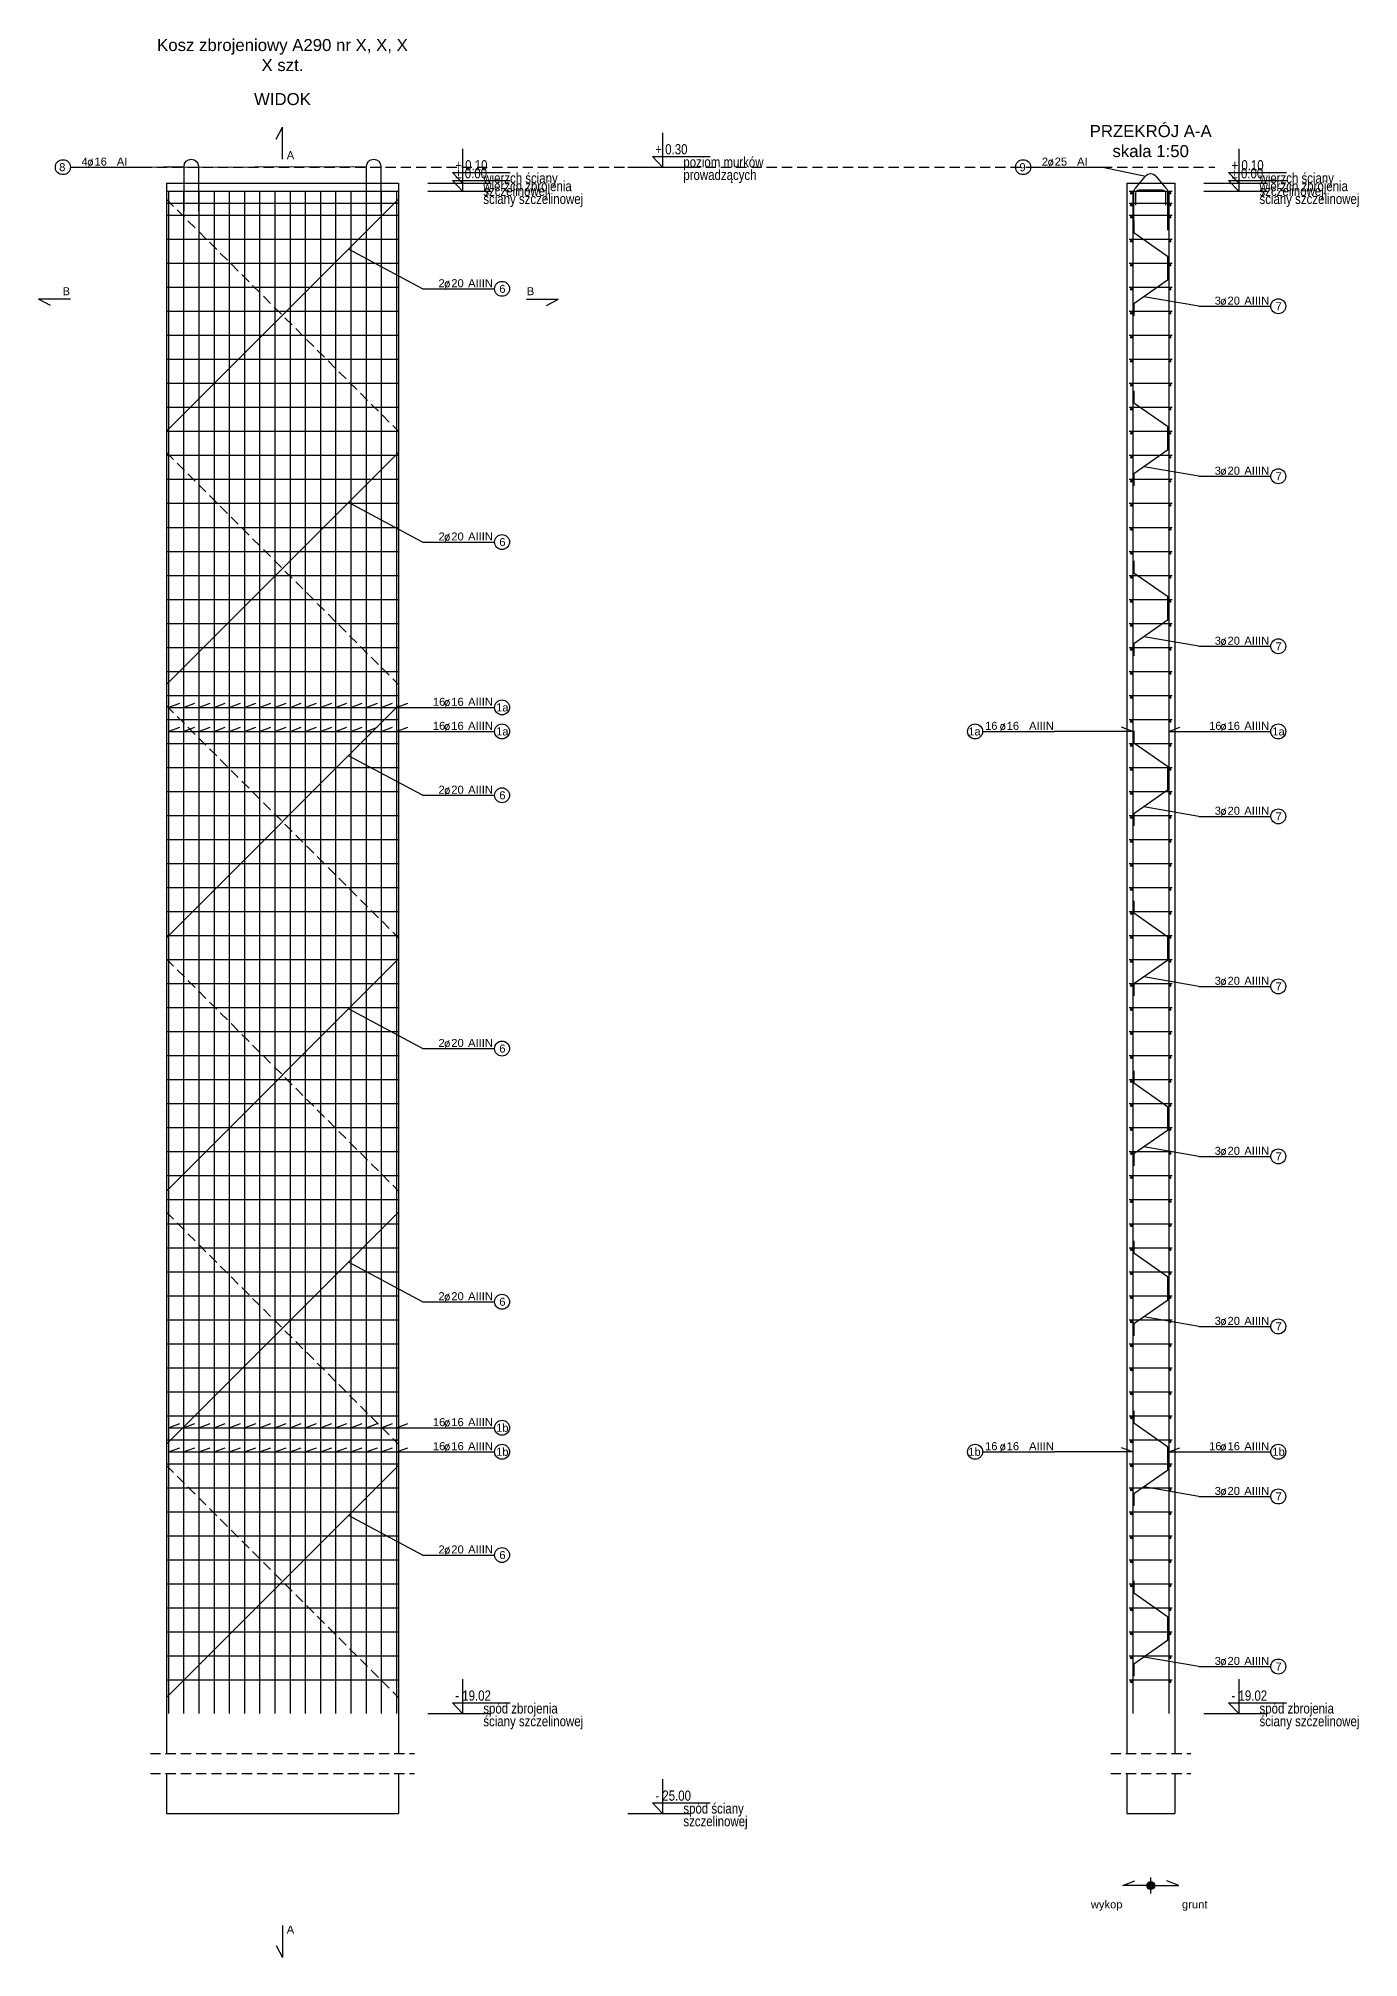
# Model space of a CAD drawing. Extents: x -4365 to 5377, y -4772 to -2374.
# Drawn here: x 2820 to 4470, y -4772 to -2374 of the extents above; entities that cross this region are included whole.
import ezdxf
from ezdxf.enums import TextEntityAlignment as Align

# ---------------------------------------------------------------- set-up
doc = ezdxf.new("R2010")
doc.units = 0
doc.header["$MEASUREMENT"] = 0
doc.linetypes.add('DASHED', pattern=[19.05, 12.7, -6.35])
for name, color, linetype in [('__SOL-KOTY_WYSOKOSCIOWE', 4, 'CONTINUOUS'), ('__SOL-OPISY', 4, 'CONTINUOUS'), ('__SOL-PRZERYWANA', 253, 'DASHED'), ('__SOL-WIDOK', 4, 'CONTINUOUS'), ('__SOL-ZBROJENIE', 3, 'CONTINUOUS')]:
    doc.layers.add(name, color=color, linetype=linetype)
doc.styles.add('ARIAL', font='arial.ttf', dxfattribs={"height": 2.5})
doc.styles.add('SIMPLEX', font='SIMPLEX.SHX', dxfattribs={"width": 0.8})
doc.styles.get("Standard").update_dxf_attribs({"font": 'arial.ttf'})

# ---------------------------------------------------------------- blocks, each defined once
blk = doc.blocks.new('OPIS_PRAWY')
at = {"layer": '__SOL-OPISY'}
blk.add_line((0, 0), (90, 0), dxfattribs=at)
blk.add_circle((99.4, 0), 9.36, dxfattribs=at)
at = {"layer": '__SOL-OPISY', "style": 'SIMPLEX', "width": 0.9}
blk.add_text(' %%c ', height=10, dxfattribs=at).set_placement((20.9, 0.5))
at = {"layer": '__SOL-OPISY', "style": 'ARIAL', "width": 0.8}
blk.add_attdef('ILOSC', text='', height=10, dxfattribs=at).set_placement((27.1, 0.1), align=Align.RIGHT)
for tag, p in [('SREDNICA', (35.4, 0.1)), ('STAL', (58.4, 0.5))]:
    blk.add_attdef(tag, p, '', height=10, dxfattribs=at)
for tag, p in [('NUMER', (99.4, 0)), ('DLUGOSC', (52.8, -6.1))]:
    blk.add_attdef(tag, text='', height=10, dxfattribs=at).set_placement(p, align=Align.MIDDLE)
blk = doc.blocks.new('OPIS_LEWY')
at = {"layer": '__SOL-OPISY'}
blk.add_line((-90, 0), (0, 0), dxfattribs=at)
blk.add_circle((-99.4, 0), 9.36, dxfattribs=at)
at = {"layer": '__SOL-OPISY', "style": 'SIMPLEX', "width": 0.9}
blk.add_text(' %%c ', height=10, dxfattribs=at).set_placement((-75, 0.5))
at = {"layer": '__SOL-OPISY', "style": 'ARIAL', "width": 0.8}
for tag, p in [('NUMER', (-99.4, 0)), ('DLUGOSC', (-58.9, -6.6))]:
    blk.add_attdef(tag, text='', height=10, dxfattribs=at).set_placement(p, align=Align.MIDDLE)
blk.add_attdef('ILOSC', text='', height=10, dxfattribs=at).set_placement((-74, 0.1), align=Align.RIGHT)
for tag, p in [('SREDNICA', (-65.8, 0.1)), ('STAL', (-42.7, 0.3))]:
    blk.add_attdef(tag, p, '', height=10, dxfattribs=at)
blk = doc.blocks.new('KOTA')
at = {"layer": '__SOL-KOTY_WYSOKOSCIOWE'}
for p, q in [((0, 33.4), (0, 0)), ((-34, 0), (28, 0)), ((0, 0), (-9.9, 10.4)), ((-9.9, 10.4), (46.5, 10.4))]:
    blk.add_line(p, q, dxfattribs=at)
at = {"layer": '__SOL-KOTY_WYSOKOSCIOWE', "style": 'ARIAL', "width": 0.8}
blk.add_attdef('RZEDNA', (500.5, 15.9), '', height=10.4, dxfattribs=at)

msp = doc.modelspace()

# ---------------------------------------------------------------- hatches: boundary and pattern name
at = {"layer": '__SOL-OPISY'}
msp.add_hatch(color=256, dxfattribs=at).paths.add_polyline_path([(4215, -4682, 1), (4205, -4682, 1)])
at = {"layer": '__SOL-ZBROJENIE'}
for points in [[(4187.2, -2567.5, 1), (4184.8, -2567.5, 1)], [(4187.2, -2582.5, 1), (4184.8, -2582.5, 1)], [(4235.2, -2567.5, 1), (4232.8, -2567.5, 1)], [(4235.2, -2582.5, 1), (4232.8, -2582.5, 1)], [(4187.2, -2597.5, 1), (4184.8, -2597.5, 1)], [(4235.2, -2597.5, 1), (4232.8, -2597.5, 1)], [(4187.2, -2627.5, 1), (4184.8, -2627.5, 1)], [(4235.2, -2627.5, 1), (4232.8, -2627.5, 1)], [(4187.2, -2657.5, 1), (4184.8, -2657.5, 1)], [(4235.2, -2657.5, 1), (4232.8, -2657.5, 1)], [(4187.2, -2687.5, 1), (4184.8, -2687.5, 1)], [(4235.2, -2687.5, 1), (4232.8, -2687.5, 1)], [(4187.2, -2717.5, 1), (4184.8, -2717.5, 1)], [(4235.2, -2717.5, 1), (4232.8, -2717.5, 1)], [(4187.2, -2747.5, 1), (4184.8, -2747.5, 1)], [(4235.2, -2747.5, 1), (4232.8, -2747.5, 1)], [(4187.2, -2777.5, 1), (4184.8, -2777.5, 1)], [(4235.2, -2777.5, 1), (4232.8, -2777.5, 1)], [(4187.2, -2807.5, 1), (4184.8, -2807.5, 1)], [(4235.2, -2807.5, 1), (4232.8, -2807.5, 1)], [(4187.2, -2837.5, 1), (4184.8, -2837.5, 1)], [(4235.2, -2837.5, 1), (4232.8, -2837.5, 1)], [(4187.2, -2867.5, 1), (4184.8, -2867.5, 1)], [(4235.2, -2867.5, 1), (4232.8, -2867.5, 1)], [(4187.2, -2897.5, 1), (4184.8, -2897.5, 1)], [(4235.2, -2897.5, 1), (4232.8, -2897.5, 1)], [(4187.2, -2927.5, 1), (4184.8, -2927.5, 1)], [(4235.2, -2927.5, 1), (4232.8, -2927.5, 1)], [(4187.2, -2957.5, 1), (4184.8, -2957.5, 1)], [(4235.2, -2957.5, 1), (4232.8, -2957.5, 1)], [(4187.2, -2987.5, 1), (4184.8, -2987.5, 1)], [(4235.2, -2987.5, 1), (4232.8, -2987.5, 1)], [(4187.2, -3017.5, 1), (4184.8, -3017.5, 1)], [(4235.2, -3017.5, 1), (4232.8, -3017.5, 1)], [(4187.2, -3047.5, 1), (4184.8, -3047.5, 1)], [(4235.2, -3047.5, 1), (4232.8, -3047.5, 1)], [(4187.2, -3077.5, 1), (4184.8, -3077.5, 1)], [(4235.2, -3077.5, 1), (4232.8, -3077.5, 1)], [(4187.2, -3107.5, 1), (4184.8, -3107.5, 1)], [(4235.2, -3107.5, 1), (4232.8, -3107.5, 1)], [(4187.2, -3137.5, 1), (4184.8, -3137.5, 1)], [(4235.2, -3137.5, 1), (4232.8, -3137.5, 1)], [(4187.2, -3167.5, 1), (4184.8, -3167.5, 1)], [(4235.2, -3167.5, 1), (4232.8, -3167.5, 1)], [(4187.2, -3197.5, 1), (4184.8, -3197.5, 1)], [(4235.2, -3197.5, 1), (4232.8, -3197.5, 1)], [(4187.2, -3227.5, 1), (4184.8, -3227.5, 1)], [(4235.2, -3227.5, 1), (4232.8, -3227.5, 1)], [(4187.2, -3257.5, 1), (4184.8, -3257.5, 1)], [(4235.2, -3257.5, 1), (4232.8, -3257.5, 1)], [(4187.2, -3287.5, 1), (4184.8, -3287.5, 1)], [(4235.2, -3287.5, 1), (4232.8, -3287.5, 1)], [(4187.2, -3317.5, 1), (4184.8, -3317.5, 1)], [(4235.2, -3317.5, 1), (4232.8, -3317.5, 1)], [(4187.2, -3347.5, 1), (4184.8, -3347.5, 1)], [(4235.2, -3347.5, 1), (4232.8, -3347.5, 1)], [(4187.2, -3377.5, 1), (4184.8, -3377.5, 1)], [(4235.2, -3377.5, 1), (4232.8, -3377.5, 1)], [(4187.2, -3407.5, 1), (4184.8, -3407.5, 1)], [(4235.2, -3407.5, 1), (4232.8, -3407.5, 1)], [(4187.2, -3437.5, 1), (4184.8, -3437.5, 1)], [(4235.2, -3437.5, 1), (4232.8, -3437.5, 1)], [(4187.2, -3467.5, 1), (4184.8, -3467.5, 1)], [(4235.2, -3467.5, 1), (4232.8, -3467.5, 1)], [(4187.2, -3497.5, 1), (4184.8, -3497.5, 1)], [(4235.2, -3497.5, 1), (4232.8, -3497.5, 1)], [(4187.2, -3527.5, 1), (4184.8, -3527.5, 1)], [(4235.2, -3527.5, 1), (4232.8, -3527.5, 1)], [(4187.2, -3557.5, 1), (4184.8, -3557.5, 1)], [(4235.2, -3557.5, 1), (4232.8, -3557.5, 1)], [(4187.2, -3587.5, 1), (4184.8, -3587.5, 1)], [(4235.2, -3587.5, 1), (4232.8, -3587.5, 1)], [(4187.2, -3617.5, 1), (4184.8, -3617.5, 1)], [(4235.2, -3617.5, 1), (4232.8, -3617.5, 1)], [(4187.2, -3647.5, 1), (4184.8, -3647.5, 1)], [(4235.2, -3647.5, 1), (4232.8, -3647.5, 1)], [(4187.2, -3677.5, 1), (4184.8, -3677.5, 1)], [(4235.2, -3677.5, 1), (4232.8, -3677.5, 1)], [(4187.2, -3707.5, 1), (4184.8, -3707.5, 1)], [(4235.2, -3707.5, 1), (4232.8, -3707.5, 1)], [(4187.2, -3737.5, 1), (4184.8, -3737.5, 1)], [(4235.2, -3737.5, 1), (4232.8, -3737.5, 1)], [(4187.2, -3767.5, 1), (4184.8, -3767.5, 1)], [(4235.2, -3767.5, 1), (4232.8, -3767.5, 1)], [(4187.2, -3797.5, 1), (4184.8, -3797.5, 1)], [(4235.2, -3797.5, 1), (4232.8, -3797.5, 1)], [(4187.2, -3827.5, 1), (4184.8, -3827.5, 1)], [(4235.2, -3827.5, 1), (4232.8, -3827.5, 1)], [(4187.2, -3857.5, 1), (4184.8, -3857.5, 1)], [(4235.2, -3857.5, 1), (4232.8, -3857.5, 1)], [(4187.2, -3887.5, 1), (4184.8, -3887.5, 1)], [(4235.2, -3887.5, 1), (4232.8, -3887.5, 1)], [(4187.2, -3917.5, 1), (4184.8, -3917.5, 1)], [(4235.2, -3917.5, 1), (4232.8, -3917.5, 1)], [(4187.2, -3947.5, 1), (4184.8, -3947.5, 1)], [(4235.2, -3947.5, 1), (4232.8, -3947.5, 1)], [(4187.2, -3977.5, 1), (4184.8, -3977.5, 1)], [(4235.2, -3977.5, 1), (4232.8, -3977.5, 1)], [(4187.2, -4007.5, 1), (4184.8, -4007.5, 1)], [(4235.2, -4007.5, 1), (4232.8, -4007.5, 1)], [(4187.2, -4037.5, 1), (4184.8, -4037.5, 1)], [(4235.2, -4037.5, 1), (4232.8, -4037.5, 1)], [(4187.2, -4067.5, 1), (4184.8, -4067.5, 1)], [(4235.2, -4067.5, 1), (4232.8, -4067.5, 1)], [(4187.2, -4097.5, 1), (4184.8, -4097.5, 1)], [(4235.2, -4097.5, 1), (4232.8, -4097.5, 1)], [(4187.2, -4127.5, 1), (4184.8, -4127.5, 1)], [(4235.2, -4127.5, 1), (4232.8, -4127.5, 1)], [(4187.2, -4157.5, 1), (4184.8, -4157.5, 1)], [(4235.2, -4157.5, 1), (4232.8, -4157.5, 1)], [(4187.2, -4187.5, 1), (4184.8, -4187.5, 1)], [(4235.2, -4187.5, 1), (4232.8, -4187.5, 1)], [(4187.2, -4217.5, 1), (4184.8, -4217.5, 1)], [(4235.2, -4217.5, 1), (4232.8, -4217.5, 1)], [(4187.2, -4247.5, 1), (4184.8, -4247.5, 1)], [(4235.2, -4247.5, 1), (4232.8, -4247.5, 1)], [(4187.2, -4277.5, 1), (4184.8, -4277.5, 1)], [(4235.2, -4277.5, 1), (4232.8, -4277.5, 1)], [(4187.2, -4307.5, 1), (4184.8, -4307.5, 1)], [(4235.2, -4307.5, 1), (4232.8, -4307.5, 1)], [(4187.2, -4337.5, 1), (4184.8, -4337.5, 1)], [(4235.2, -4337.5, 1), (4232.8, -4337.5, 1)], [(4187.2, -4367.5, 1), (4184.8, -4367.5, 1)], [(4235.2, -4367.5, 1), (4232.8, -4367.5, 1)], [(4187.2, -4397.5, 1), (4184.8, -4397.5, 1)], [(4235.2, -4397.5, 1), (4232.8, -4397.5, 1)], [(4187.2, -4427.5, 1), (4184.8, -4427.5, 1)], [(4235.2, -4427.5, 1), (4232.8, -4427.5, 1)]]:
    msp.add_hatch(color=256, dxfattribs=at).paths.add_polyline_path(points)

# ---------------------------------------------------------------- linework, layer by layer
at = {"layer": '__SOL-OPISY'}
for p, q in [((3117, -2500), (3125, -2485)), ((3125, -2525), (3125, -2485)), ((2950, -2535), (3002, -2534)), ((2950, -2535), (3230, -2534)), ((4150, -2535), (4203.5, -2546.22)), ((3300, -2687), (3207.5, -2637.5)), ((2860, -2700), (2820, -2700)), ((2835, -2708), (2820, -2700)), ((3430, -2700), (3470, -2700)), ((3455, -2708), (3470, -2700)), ((4270, -2708.75), (4201.52, -2696.87)), ((4270, -2921.19), (4201.52, -2909.31)), ((3300, -3003.4), (3207.5, -2953.9)), ((4270, -3133.64), (4201.52, -3121.76)), ((2982.5, -3210), (2996.6, -3204.87)), ((2982.5, -3210), (3300, -3210)), ((3001.5, -3210), (3015.6, -3204.87)), ((3020.5, -3210), (3034.6, -3204.87)), ((3039.5, -3210), (3053.6, -3204.87)), ((3058.5, -3210), (3072.6, -3204.87)), ((3077.5, -3210), (3091.6, -3204.87)), ((3096.5, -3210), (3110.6, -3204.87)), ((3115.5, -3210), (3129.6, -3204.87)), ((3134.5, -3210), (3148.6, -3204.87)), ((3153.5, -3210), (3167.6, -3204.87)), ((3172.5, -3210), (3186.6, -3204.87)), ((3191.5, -3210), (3205.6, -3204.87)), ((3210.5, -3210), (3224.6, -3204.87)), ((3229.5, -3210), (3243.6, -3204.87)), ((3248.5, -3210), (3262.6, -3204.87)), ((3267.5, -3210), (3281.6, -3204.87)), ((2982.5, -3240), (2996.6, -3234.87)), ((3001.5, -3240), (3015.6, -3234.87)), ((3020.5, -3240), (3034.6, -3234.87)), ((3039.5, -3240), (3053.6, -3234.87)), ((3058.5, -3240), (3072.6, -3234.87)), ((3077.5, -3240), (3091.6, -3234.87)), ((3096.5, -3240), (3110.6, -3234.87)), ((3115.5, -3240), (3129.6, -3234.87)), ((3134.5, -3240), (3148.6, -3234.87)), ((3153.5, -3240), (3167.6, -3234.87)), ((3172.5, -3240), (3186.6, -3234.87)), ((3191.5, -3240), (3205.6, -3234.87)), ((3210.5, -3240), (3224.6, -3234.87)), ((3229.5, -3240), (3243.6, -3234.87)), ((3248.5, -3240), (3262.6, -3234.87)), ((3267.5, -3240), (3281.6, -3234.87)), ((4187.5, -3240), (4173.4, -3234.87)), ((4232.5, -3240), (4246.6, -3234.87)), ((2982.5, -3240), (3300, -3240)), ((4187.5, -3240), (4090, -3240)), ((4232.5, -3240), (4270, -3240)), ((3300, -3319.8), (3207.5, -3270.3)), ((4270, -3346.08), (4201.52, -3334.2)), ((4270, -3558.53), (4201.52, -3546.64)), ((3300, -3636.2), (3207.5, -3586.7)), ((4270, -3770.97), (4201.52, -3759.09)), ((3300, -3952.6), (3207.5, -3903.1)), ((4270, -3983.42), (4201.52, -3971.53)), ((2982.5, -4110), (2996.6, -4104.87)), ((2982.5, -4110), (3300, -4110)), ((3001.5, -4110), (3015.6, -4104.87)), ((3020.5, -4110), (3034.6, -4104.87)), ((3039.5, -4110), (3053.6, -4104.87)), ((3058.5, -4110), (3072.6, -4104.87)), ((3077.5, -4110), (3091.6, -4104.87)), ((3096.5, -4110), (3110.6, -4104.87)), ((3115.5, -4110), (3129.6, -4104.87)), ((3134.5, -4110), (3148.6, -4104.87)), ((3153.5, -4110), (3167.6, -4104.87)), ((3172.5, -4110), (3186.6, -4104.87)), ((3191.5, -4110), (3205.6, -4104.87)), ((3210.5, -4110), (3224.6, -4104.87)), ((3229.5, -4110), (3243.6, -4104.87)), ((3248.5, -4110), (3262.6, -4104.87)), ((3267.5, -4110), (3281.6, -4104.87)), ((2982.5, -4140), (2996.6, -4134.87)), ((2982.5, -4140), (3300, -4140)), ((3001.5, -4140), (3015.6, -4134.87)), ((3020.5, -4140), (3034.6, -4134.87)), ((3039.5, -4140), (3053.6, -4134.87)), ((3058.5, -4140), (3072.6, -4134.87)), ((3077.5, -4140), (3091.6, -4134.87)), ((3096.5, -4140), (3110.6, -4134.87)), ((3115.5, -4140), (3129.6, -4134.87)), ((3134.5, -4140), (3148.6, -4134.87)), ((3153.5, -4140), (3167.6, -4134.87)), ((3172.5, -4140), (3186.6, -4134.87)), ((3191.5, -4140), (3205.6, -4134.87)), ((3210.5, -4140), (3224.6, -4134.87)), ((3229.5, -4140), (3243.6, -4134.87)), ((3248.5, -4140), (3262.6, -4134.87)), ((3267.5, -4140), (3281.6, -4134.87)), ((4187.5, -4140), (4090, -4140)), ((4187.5, -4140), (4173.4, -4134.87)), ((4232.5, -4140), (4246.6, -4134.87)), ((4232.5, -4140), (4270, -4140)), ((4270, -4195.86), (4201.52, -4183.98)), ((3300, -4269), (3207.5, -4219.5)), ((4270, -4408.3), (4201.52, -4396.42)), ((4210, -4692), (4210, -4672)), ((4175, -4682), (4190, -4676)), ((4210, -4682), (4175, -4682)), ((4210, -4682), (4245, -4682)), ((4245, -4682), (4230, -4676)), ((3125, -4732), (3125, -4772)), ((3117, -4757), (3125, -4772))]:
    msp.add_line(p, q, dxfattribs=at)
msp.add_circle((4210, -4682), 5, dxfattribs=at)
at = {"layer": '__SOL-PRZERYWANA'}
for p, q in [((2930, -2535), (4290, -2535)), ((2960, -4517), (3290, -4517)), ((4160, -4517), (4260, -4517)), ((2960, -4542), (3290, -4542)), ((4160, -4542), (4260, -4542))]:
    msp.add_line(p, q, dxfattribs=at)
for points in [[(2980, -2555), (2980, -2575), (3270, -2865), (3270, -2885)], [(2980, -2871.4), (2980, -2891.4), (3270, -3181.4), (3270, -3201.4)], [(2980, -3187.8), (2980, -3207.8), (3270, -3497.8), (3270, -3517.8)], [(2980, -3504.2), (2980, -3524.2), (3270, -3814.2), (3270, -3834.2)], [(2980, -3820.6), (2980, -3840.6), (3270, -4130.6), (3270, -4150.6)], [(2980, -4137), (2980, -4157), (3270, -4447), (3270, -4467)]]:
    msp.add_lwpolyline(points, dxfattribs=at)
at = {"layer": '__SOL-WIDOK'}
for p, q in [((2980, -2555), (2980, -4517)), ((2980, -2555), (3270, -2555)), ((3270, -2555), (3270, -4517)), ((4180, -2555), (4180, -4517)), ((4180, -2555), (4240, -2555)), ((4240, -2555), (4240, -4517)), ((2980, -4542), (2980, -4592)), ((3270, -4542), (3270, -4592)), ((4180, -4542), (4180, -4592)), ((4240, -4542), (4240, -4592)), ((2980, -4592), (3270, -4592)), ((4180, -4592), (4240, -4592))]:
    msp.add_line(p, q, dxfattribs=at)
at = {"layer": '__SOL-ZBROJENIE'}
for p, q in [((2980, -2565), (3270, -2565)), ((2982.5, -2565), (2982.5, -4467)), ((3001.5, -2565), (3001.5, -4467)), ((3020.5, -2565), (3020.5, -4467)), ((3039.5, -2565), (3039.5, -4467)), ((3058.5, -2565), (3058.5, -4467)), ((3077.5, -2565), (3077.5, -4467)), ((3096.5, -2565), (3096.5, -4467)), ((3115.5, -2565), (3115.5, -4467)), ((3134.5, -2565), (3134.5, -4467)), ((3153.5, -2565), (3153.5, -4467)), ((3172.5, -2565), (3172.5, -4467)), ((3191.5, -2565), (3191.5, -4467)), ((3210.5, -2565), (3210.5, -4467)), ((3229.5, -2565), (3229.5, -4467)), ((3248.5, -2565), (3248.5, -4467)), ((3267.5, -2565), (3267.5, -4467)), ((4183, -2565), (4237, -2565)), ((4187.5, -2565), (4187.5, -4467)), ((4232.5, -2565), (4232.5, -4467)), ((2980, -2580), (3270, -2580)), ((4183, -2580), (4237, -2580)), ((2980, -2595), (3270, -2595)), ((4183, -2595), (4237, -2595)), ((2980, -2625), (3270, -2625)), ((4183, -2625), (4237, -2625)), ((2980, -2655), (3270, -2655)), ((4183, -2655), (4237, -2655)), ((2980, -2685), (3270, -2685)), ((4183, -2685), (4237, -2685)), ((2980, -2715), (3270, -2715)), ((4183, -2715), (4237, -2715)), ((2980, -2745), (3270, -2745)), ((4183, -2745), (4237, -2745)), ((2980, -2775), (3270, -2775)), ((4183, -2775), (4237, -2775)), ((2980, -2805), (3270, -2805)), ((4183, -2805), (4237, -2805)), ((2980, -2835), (3270, -2835)), ((4183, -2835), (4237, -2835)), ((2980, -2865), (3270, -2865)), ((4183, -2865), (4237, -2865)), ((2980, -2895), (3270, -2895)), ((4183, -2895), (4237, -2895)), ((2980, -2925), (3270, -2925)), ((4183, -2925), (4237, -2925)), ((2980, -2955), (3270, -2955)), ((4183, -2955), (4237, -2955)), ((2980, -2985), (3270, -2985)), ((4183, -2985), (4237, -2985)), ((2980, -3015), (3270, -3015)), ((4183, -3015), (4237, -3015)), ((2980, -3045), (3270, -3045)), ((4183, -3045), (4237, -3045)), ((2980, -3075), (3270, -3075)), ((4183, -3075), (4237, -3075)), ((2980, -3105), (3270, -3105)), ((4183, -3105), (4237, -3105)), ((2980, -3135), (3270, -3135)), ((4183, -3135), (4237, -3135)), ((2980, -3165), (3270, -3165)), ((4183, -3165), (4237, -3165)), ((2980, -3195), (3270, -3195)), ((4183, -3195), (4237, -3195)), ((2980, -3225), (3270, -3225)), ((4183, -3225), (4237, -3225)), ((2980, -3255), (3270, -3255)), ((4183, -3255), (4237, -3255)), ((2980, -3285), (3270, -3285)), ((4183, -3285), (4237, -3285)), ((2980, -3315), (3270, -3315)), ((4183, -3315), (4237, -3315)), ((2980, -3345), (3270, -3345)), ((4183, -3345), (4237, -3345)), ((2980, -3375), (3270, -3375)), ((4183, -3375), (4237, -3375)), ((2980, -3405), (3270, -3405)), ((4183, -3405), (4237, -3405)), ((2980, -3435), (3270, -3435)), ((4183, -3435), (4237, -3435)), ((2980, -3465), (3270, -3465)), ((4183, -3465), (4237, -3465)), ((2980, -3495), (3270, -3495)), ((4183, -3495), (4237, -3495)), ((2980, -3525), (3270, -3525)), ((4183, -3525), (4237, -3525)), ((2980, -3555), (3270, -3555)), ((4183, -3555), (4237, -3555)), ((2980, -3585), (3270, -3585)), ((4183, -3585), (4237, -3585)), ((2980, -3615), (3270, -3615)), ((4183, -3615), (4237, -3615)), ((2980, -3645), (3270, -3645)), ((4183, -3645), (4237, -3645)), ((2980, -3675), (3270, -3675)), ((4183, -3675), (4237, -3675)), ((2980, -3705), (3270, -3705)), ((4183, -3705), (4237, -3705)), ((2980, -3735), (3270, -3735)), ((4183, -3735), (4237, -3735)), ((2980, -3765), (3270, -3765)), ((4183, -3765), (4237, -3765)), ((2980, -3795), (3270, -3795)), ((4183, -3795), (4237, -3795)), ((2980, -3825), (3270, -3825)), ((4183, -3825), (4237, -3825)), ((2980, -3855), (3270, -3855)), ((4183, -3855), (4237, -3855)), ((2980, -3885), (3270, -3885)), ((4183, -3885), (4237, -3885)), ((2980, -3915), (3270, -3915)), ((4183, -3915), (4237, -3915)), ((2980, -3945), (3270, -3945)), ((4183, -3945), (4237, -3945)), ((2980, -3975), (3270, -3975)), ((4183, -3975), (4237, -3975)), ((2980, -4005), (3270, -4005)), ((4183, -4005), (4237, -4005)), ((2980, -4035), (3270, -4035)), ((4183, -4035), (4237, -4035)), ((2980, -4065), (3270, -4065)), ((4183, -4065), (4237, -4065)), ((2980, -4095), (3270, -4095)), ((4183, -4095), (4237, -4095)), ((2980, -4125), (3270, -4125)), ((4183, -4125), (4237, -4125)), ((2980, -4155), (3270, -4155)), ((4183, -4155), (4237, -4155)), ((2980, -4185), (3270, -4185)), ((4183, -4185), (4237, -4185)), ((2980, -4215), (3270, -4215)), ((4183, -4215), (4237, -4215)), ((2980, -4245), (3270, -4245)), ((4183, -4245), (4237, -4245)), ((2980, -4275), (3270, -4275)), ((4183, -4275), (4237, -4275)), ((2980, -4305), (3270, -4305)), ((4183, -4305), (4237, -4305)), ((2980, -4335), (3270, -4335)), ((4183, -4335), (4237, -4335)), ((2980, -4365), (3270, -4365)), ((4183, -4365), (4237, -4365)), ((2980, -4395), (3270, -4395)), ((4183, -4395), (4237, -4395)), ((2980, -4425), (3270, -4425)), ((4183, -4425), (4237, -4425))]:
    msp.add_line(p, q, dxfattribs=at)
for points in [[(3002, -2589.86), (3002, -2534, -1), (3020, -2534), (3020, -2589.86)], [(3230, -2589.86), (3230, -2534, -1), (3248, -2534), (3248, -2589.86)], [(4189, -2613.5), (4189, -2565, -0.22), (4191, -2561.12), (4203.5, -2546.22, -0.5), (4216.5, -2546.22), (4229, -2561.12, -0.22), (4231, -2565), (4231, -2613.5)], [(4191.5, -2582.5), (4191.5, -2567.5, -0.48), (4195.5, -2563.5), (4224.5, -2563.5, -0.48), (4228.5, -2567.5), (4228.5, -2582.5)]]:
    msp.add_lwpolyline(points, format="xyb", dxfattribs=at)
for points in [[(3270, -2555), (3270, -2575), (2980, -2865), (2980, -2885)], [(4189, -2601.81), (4189, -2616.81), (4231, -2646.22), (4231, -2676.22), (4189, -2705.63), (4189, -2720.63)], [(4189, -2814.26), (4189, -2829.26), (4231, -2858.67), (4231, -2888.67), (4189, -2918.08), (4189, -2933.08)], [(3270, -2871.4), (3270, -2891.4), (2980, -3181.4), (2980, -3201.4)], [(4189, -3026.7), (4189, -3041.7), (4231, -3071.11), (4231, -3101.11), (4189, -3130.52), (4189, -3145.52)], [(3270, -3187.8), (3270, -3207.8), (2980, -3497.8), (2980, -3517.8)], [(4189, -3239.15), (4189, -3254.15), (4231, -3283.56), (4231, -3313.56), (4189, -3342.96), (4189, -3357.96)], [(4189, -3451.59), (4189, -3466.59), (4231, -3496), (4231, -3526), (4189, -3555.41), (4189, -3570.41)], [(3270, -3504.2), (3270, -3524.2), (2980, -3814.2), (2980, -3834.2)], [(4189, -3664.04), (4189, -3679.04), (4231, -3708.44), (4231, -3738.44), (4189, -3767.85), (4189, -3782.85)], [(3270, -3820.6), (3270, -3840.6), (2980, -4130.6), (2980, -4150.6)], [(4189, -3876.48), (4189, -3891.48), (4231, -3920.89), (4231, -3950.89), (4189, -3980.3), (4189, -3995.3)], [(4189, -4088.92), (4189, -4103.92), (4231, -4133.33), (4231, -4163.33), (4189, -4192.74), (4189, -4207.74)], [(3270, -4137), (3270, -4157), (2980, -4447), (2980, -4467)], [(4189, -4301.37), (4189, -4316.37), (4231, -4345.78), (4231, -4375.78), (4189, -4405.19), (4189, -4420.19)]]:
    msp.add_lwpolyline(points, dxfattribs=at)
for centre in [(4186, -2567.5), (4186, -2582.5), (4234, -2567.5), (4234, -2582.5), (4186, -2597.5), (4234, -2597.5), (4186, -2627.5), (4234, -2627.5), (4186, -2657.5), (4234, -2657.5), (4186, -2687.5), (4234, -2687.5), (4186, -2717.5), (4234, -2717.5), (4186, -2747.5), (4234, -2747.5), (4186, -2777.5), (4234, -2777.5), (4186, -2807.5), (4234, -2807.5), (4186, -2837.5), (4234, -2837.5), (4186, -2867.5), (4234, -2867.5), (4186, -2897.5), (4234, -2897.5), (4186, -2927.5), (4234, -2927.5), (4186, -2957.5), (4234, -2957.5), (4186, -2987.5), (4234, -2987.5), (4186, -3017.5), (4234, -3017.5), (4186, -3047.5), (4234, -3047.5), (4186, -3077.5), (4234, -3077.5), (4186, -3107.5), (4234, -3107.5), (4186, -3137.5), (4234, -3137.5), (4186, -3167.5), (4234, -3167.5), (4186, -3197.5), (4234, -3197.5), (4186, -3227.5), (4234, -3227.5), (4186, -3257.5), (4234, -3257.5), (4186, -3287.5), (4234, -3287.5), (4186, -3317.5), (4234, -3317.5), (4186, -3347.5), (4234, -3347.5), (4186, -3377.5), (4234, -3377.5), (4186, -3407.5), (4234, -3407.5), (4186, -3437.5), (4234, -3437.5), (4186, -3467.5), (4234, -3467.5), (4186, -3497.5), (4234, -3497.5), (4186, -3527.5), (4234, -3527.5), (4186, -3557.5), (4234, -3557.5), (4186, -3587.5), (4234, -3587.5), (4186, -3617.5), (4234, -3617.5), (4186, -3647.5), (4234, -3647.5), (4186, -3677.5), (4234, -3677.5), (4186, -3707.5), (4234, -3707.5), (4186, -3737.5), (4234, -3737.5), (4186, -3767.5), (4234, -3767.5), (4186, -3797.5), (4234, -3797.5), (4186, -3827.5), (4234, -3827.5), (4186, -3857.5), (4234, -3857.5), (4186, -3887.5), (4234, -3887.5), (4186, -3917.5), (4234, -3917.5), (4186, -3947.5), (4234, -3947.5), (4186, -3977.5), (4234, -3977.5), (4186, -4007.5), (4234, -4007.5), (4186, -4037.5), (4234, -4037.5), (4186, -4067.5), (4234, -4067.5), (4186, -4097.5), (4234, -4097.5), (4186, -4127.5), (4234, -4127.5), (4186, -4157.5), (4234, -4157.5), (4186, -4187.5), (4234, -4187.5), (4186, -4217.5), (4234, -4217.5), (4186, -4247.5), (4234, -4247.5), (4186, -4277.5), (4234, -4277.5), (4186, -4307.5), (4234, -4307.5), (4186, -4337.5), (4234, -4337.5), (4186, -4367.5), (4234, -4367.5), (4186, -4397.5), (4234, -4397.5), (4186, -4427.5), (4234, -4427.5)]:
    msp.add_circle(centre, 1.2, dxfattribs=at)

# ---------------------------------------------------------------- block references
at = {"layer": '__SOL-KOTY_WYSOKOSCIOWE'}
ref = msp.add_blockref('KOTA', (3600, -2535), dxfattribs=dict(at, xscale=1.28, yscale=1.28, zscale=1.28))
ref.add_attrib('RZEDNA', '+ 0.30', (3591, -2519), dxfattribs={"height": 12.8, "style": 'ARIAL', "width": 0.8})
ref.add_attrib('OPIS1', 'poziom murków', (3626, -2535), dxfattribs={"height": 12.8, "style": 'ARIAL', "width": 0.8})
ref.add_attrib('OPIS2', 'prowadzących', (3626, -2551), dxfattribs={"height": 12.8, "style": 'ARIAL', "width": 0.8})
ref = msp.add_blockref('KOTA', (3350, -2555), dxfattribs=dict(at, xscale=1.28, yscale=1.28, zscale=1.28))
ref.add_attrib('RZEDNA', '+ 0.10', (3341, -2539), dxfattribs={"height": 12.8, "style": 'ARIAL', "width": 0.8})
ref.add_attrib('OPIS1', 'wierzch ściany', (3376, -2555), dxfattribs={"height": 12.8, "style": 'ARIAL', "width": 0.8})
ref.add_attrib('OPIS2', 'szczelinowej', (3376, -2571), dxfattribs={"height": 12.8, "style": 'ARIAL', "width": 0.8})
ref = msp.add_blockref('KOTA', (4320, -2555), dxfattribs=dict(at, xscale=1.28, yscale=1.28, zscale=1.28))
ref.add_attrib('RZEDNA', '+ 0.10', (4311, -2539), dxfattribs={"height": 12.8, "style": 'ARIAL', "width": 0.8})
ref.add_attrib('OPIS1', 'wierzch ściany', (4346, -2555), dxfattribs={"height": 12.8, "style": 'ARIAL', "width": 0.8})
ref.add_attrib('OPIS2', 'szczelinowej', (4346, -2571), dxfattribs={"height": 12.8, "style": 'ARIAL', "width": 0.8})
ref = msp.add_blockref('KOTA', (3350, -2565), dxfattribs=dict(at, xscale=1.28, yscale=1.28, zscale=1.28))
ref.add_attrib('RZEDNA', '%%p 0.00', (3341, -2549), dxfattribs={"height": 12.8, "style": 'ARIAL', "width": 0.8})
ref.add_attrib('OPIS1', 'wierzch zbrojenia', (3376, -2565), dxfattribs={"height": 12.8, "style": 'ARIAL', "width": 0.8})
ref.add_attrib('OPIS2', 'ściany szczelinowej', (3376, -2581), dxfattribs={"height": 12.8, "style": 'ARIAL', "width": 0.8})
ref = msp.add_blockref('KOTA', (4320, -2565), dxfattribs=dict(at, xscale=1.28, yscale=1.28, zscale=1.28))
ref.add_attrib('RZEDNA', '%%p 0.00', (4311, -2549), dxfattribs={"height": 12.8, "style": 'ARIAL', "width": 0.8})
ref.add_attrib('OPIS1', 'wierzch zbrojenia', (4346, -2565), dxfattribs={"height": 12.8, "style": 'ARIAL', "width": 0.8})
ref.add_attrib('OPIS2', 'ściany szczelinowej', (4346, -2581), dxfattribs={"height": 12.8, "style": 'ARIAL', "width": 0.8})
ref = msp.add_blockref('KOTA', (3350, -4467), dxfattribs=dict(at, xscale=1.28, yscale=1.28, zscale=1.28))
ref.add_attrib('RZEDNA', '- 19.02', (3341, -4451), dxfattribs={"height": 12.8, "style": 'ARIAL', "width": 0.8})
ref.add_attrib('OPIS1', 'spód zbrojenia', (3376, -4467), dxfattribs={"height": 12.8, "style": 'ARIAL', "width": 0.8})
ref.add_attrib('OPIS2', 'ściany szczelinowej', (3376, -4483), dxfattribs={"height": 12.8, "style": 'ARIAL', "width": 0.8})
ref = msp.add_blockref('KOTA', (4320, -4467), dxfattribs=dict(at, xscale=1.28, yscale=1.28, zscale=1.28))
ref.add_attrib('RZEDNA', '- 19.02', (4311, -4451), dxfattribs={"height": 12.8, "style": 'ARIAL', "width": 0.8})
ref.add_attrib('OPIS1', 'spód zbrojenia', (4346, -4467), dxfattribs={"height": 12.8, "style": 'ARIAL', "width": 0.8})
ref.add_attrib('OPIS2', 'ściany szczelinowej', (4346, -4483), dxfattribs={"height": 12.8, "style": 'ARIAL', "width": 0.8})
ref = msp.add_blockref('KOTA', (3600, -4592), dxfattribs=dict(at, xscale=1.28, yscale=1.28, zscale=1.28))
ref.add_attrib('RZEDNA', '- 25.00', (3591, -4576), dxfattribs={"height": 12.8, "style": 'ARIAL', "width": 0.8})
ref.add_attrib('OPIS1', 'spód ściany', (3626, -4592), dxfattribs={"height": 12.8, "style": 'ARIAL', "width": 0.8})
ref.add_attrib('OPIS2', 'szczelinowej', (3626, -4608), dxfattribs={"height": 12.8, "style": 'ARIAL', "width": 0.8})
at = {"layer": '__SOL-OPISY'}
ref = msp.add_blockref('OPIS_LEWY', (2950, -2535), dxfattribs=at)
ref.add_attrib('ILOSC', '4', (2874, -2533), dxfattribs={"height": 10, "style": 'ARIAL'})
ref.add_attrib('SREDNICA', '16', (2890, -2533), dxfattribs={"height": 10, "style": 'ARIAL'})
ref.add_attrib('STAL', 'AI', (2918, -2533), dxfattribs={"height": 10, "style": 'ARIAL'})
ref.add_attrib('NUMER', '8', (2846, -2540), dxfattribs={"height": 10, "style": 'ARIAL'})
ref = msp.add_blockref('OPIS_LEWY', (4150, -2535), dxfattribs=at)
ref.add_attrib('ILOSC', '2', (4074, -2533), dxfattribs={"height": 10, "style": 'ARIAL'})
ref.add_attrib('SREDNICA', '25', (4090, -2533), dxfattribs={"height": 10, "style": 'ARIAL'})
ref.add_attrib('STAL', 'AI', (4118, -2533), dxfattribs={"height": 10, "style": 'ARIAL'})
ref.add_attrib('NUMER', '9', (4046, -2540), dxfattribs={"height": 10, "style": 'ARIAL'})
ref = msp.add_blockref('OPIS_PRAWY', (3300, -2687), dxfattribs=at)
ref.add_attrib('ILOSC', '2', (3320, -2685), dxfattribs={"height": 10, "style": 'ARIAL'})
ref.add_attrib('SREDNICA', '20', (3336, -2685), dxfattribs={"height": 10, "style": 'ARIAL'})
ref.add_attrib('STAL', 'AIIIN', (3357, -2685), dxfattribs={"height": 10, "style": 'ARIAL'})
ref.add_attrib('NUMER', '6', (3396, -2692), dxfattribs={"height": 10, "style": 'ARIAL'})
ref = msp.add_blockref('OPIS_PRAWY', (4270, -2708.75), dxfattribs=at)
ref.add_attrib('ILOSC', '3', (4290, -2706.75), dxfattribs={"height": 10, "style": 'ARIAL'})
ref.add_attrib('SREDNICA', '20', (4306, -2706.75), dxfattribs={"height": 10, "style": 'ARIAL'})
ref.add_attrib('STAL', 'AIIIN', (4327, -2706.75), dxfattribs={"height": 10, "style": 'ARIAL'})
ref.add_attrib('NUMER', '7', (4366, -2713.75), dxfattribs={"height": 10, "style": 'ARIAL'})
ref = msp.add_blockref('OPIS_PRAWY', (4270, -2921.19), dxfattribs=at)
ref.add_attrib('ILOSC', '3', (4290, -2919.19), dxfattribs={"height": 10, "style": 'ARIAL'})
ref.add_attrib('SREDNICA', '20', (4306, -2919.19), dxfattribs={"height": 10, "style": 'ARIAL'})
ref.add_attrib('STAL', 'AIIIN', (4327, -2919.19), dxfattribs={"height": 10, "style": 'ARIAL'})
ref.add_attrib('NUMER', '7', (4366, -2926.19), dxfattribs={"height": 10, "style": 'ARIAL'})
ref = msp.add_blockref('OPIS_PRAWY', (3300, -3003.4), dxfattribs=at)
ref.add_attrib('ILOSC', '2', (3320, -3001.4), dxfattribs={"height": 10, "style": 'ARIAL'})
ref.add_attrib('SREDNICA', '20', (3336, -3001.4), dxfattribs={"height": 10, "style": 'ARIAL'})
ref.add_attrib('STAL', 'AIIIN', (3357, -3001.4), dxfattribs={"height": 10, "style": 'ARIAL'})
ref.add_attrib('NUMER', '6', (3396, -3008.4), dxfattribs={"height": 10, "style": 'ARIAL'})
ref = msp.add_blockref('OPIS_PRAWY', (4270, -3133.64), dxfattribs=at)
ref.add_attrib('ILOSC', '3', (4290, -3131.64), dxfattribs={"height": 10, "style": 'ARIAL'})
ref.add_attrib('SREDNICA', '20', (4306, -3131.64), dxfattribs={"height": 10, "style": 'ARIAL'})
ref.add_attrib('STAL', 'AIIIN', (4327, -3131.64), dxfattribs={"height": 10, "style": 'ARIAL'})
ref.add_attrib('NUMER', '7', (4366, -3138.64), dxfattribs={"height": 10, "style": 'ARIAL'})
ref = msp.add_blockref('OPIS_PRAWY', (3300, -3210), dxfattribs=at)
ref.add_attrib('ILOSC', '16', (3313, -3208), dxfattribs={"height": 10, "style": 'ARIAL'})
ref.add_attrib('SREDNICA', '16', (3336, -3208), dxfattribs={"height": 10, "style": 'ARIAL'})
ref.add_attrib('STAL', 'AIIIN', (3357, -3208), dxfattribs={"height": 10, "style": 'ARIAL'})
ref.add_attrib('NUMER', '1a', (3392, -3215), dxfattribs={"height": 10, "style": 'ARIAL'})
ref = msp.add_blockref('OPIS_PRAWY', (3300, -3240), dxfattribs=at)
ref.add_attrib('ILOSC', '16', (3313, -3238), dxfattribs={"height": 10, "style": 'ARIAL'})
ref.add_attrib('SREDNICA', '16', (3336, -3238), dxfattribs={"height": 10, "style": 'ARIAL'})
ref.add_attrib('STAL', 'AIIIN', (3357, -3238), dxfattribs={"height": 10, "style": 'ARIAL'})
ref.add_attrib('NUMER', '1a', (3392, -3245), dxfattribs={"height": 10, "style": 'ARIAL'})
ref = msp.add_blockref('OPIS_LEWY', (4090, -3240), dxfattribs=at)
ref.add_attrib('ILOSC', '16', (4003, -3238), dxfattribs={"height": 10, "style": 'ARIAL'})
ref.add_attrib('SREDNICA', '16', (4030, -3238), dxfattribs={"height": 10, "style": 'ARIAL'})
ref.add_attrib('STAL', 'AIIIN', (4058, -3238), dxfattribs={"height": 10, "style": 'ARIAL'})
ref.add_attrib('NUMER', '1a', (3982, -3245), dxfattribs={"height": 10, "style": 'ARIAL'})
ref = msp.add_blockref('OPIS_PRAWY', (4270, -3240), dxfattribs=at)
ref.add_attrib('ILOSC', '16', (4283, -3238), dxfattribs={"height": 10, "style": 'ARIAL'})
ref.add_attrib('SREDNICA', '16', (4306, -3238), dxfattribs={"height": 10, "style": 'ARIAL'})
ref.add_attrib('STAL', 'AIIIN', (4327, -3238), dxfattribs={"height": 10, "style": 'ARIAL'})
ref.add_attrib('NUMER', '1a', (4362, -3245), dxfattribs={"height": 10, "style": 'ARIAL'})
ref = msp.add_blockref('OPIS_PRAWY', (3300, -3319.8), dxfattribs=at)
ref.add_attrib('ILOSC', '2', (3320, -3317.8), dxfattribs={"height": 10, "style": 'ARIAL'})
ref.add_attrib('SREDNICA', '20', (3336, -3317.8), dxfattribs={"height": 10, "style": 'ARIAL'})
ref.add_attrib('STAL', 'AIIIN', (3357, -3317.8), dxfattribs={"height": 10, "style": 'ARIAL'})
ref.add_attrib('NUMER', '6', (3396, -3324.8), dxfattribs={"height": 10, "style": 'ARIAL'})
ref = msp.add_blockref('OPIS_PRAWY', (4270, -3346.08), dxfattribs=at)
ref.add_attrib('ILOSC', '3', (4290, -3344.08), dxfattribs={"height": 10, "style": 'ARIAL'})
ref.add_attrib('SREDNICA', '20', (4306, -3344.08), dxfattribs={"height": 10, "style": 'ARIAL'})
ref.add_attrib('STAL', 'AIIIN', (4327, -3344.08), dxfattribs={"height": 10, "style": 'ARIAL'})
ref.add_attrib('NUMER', '7', (4366, -3351.08), dxfattribs={"height": 10, "style": 'ARIAL'})
ref = msp.add_blockref('OPIS_PRAWY', (4270, -3558.53), dxfattribs=at)
ref.add_attrib('ILOSC', '3', (4290, -3556.53), dxfattribs={"height": 10, "style": 'ARIAL'})
ref.add_attrib('SREDNICA', '20', (4306, -3556.53), dxfattribs={"height": 10, "style": 'ARIAL'})
ref.add_attrib('STAL', 'AIIIN', (4327, -3556.53), dxfattribs={"height": 10, "style": 'ARIAL'})
ref.add_attrib('NUMER', '7', (4366, -3563.53), dxfattribs={"height": 10, "style": 'ARIAL'})
ref = msp.add_blockref('OPIS_PRAWY', (3300, -3636.2), dxfattribs=at)
ref.add_attrib('ILOSC', '2', (3320, -3634.2), dxfattribs={"height": 10, "style": 'ARIAL'})
ref.add_attrib('SREDNICA', '20', (3336, -3634.2), dxfattribs={"height": 10, "style": 'ARIAL'})
ref.add_attrib('STAL', 'AIIIN', (3357, -3634.2), dxfattribs={"height": 10, "style": 'ARIAL'})
ref.add_attrib('NUMER', '6', (3396, -3641.2), dxfattribs={"height": 10, "style": 'ARIAL'})
ref = msp.add_blockref('OPIS_PRAWY', (4270, -3770.97), dxfattribs=at)
ref.add_attrib('ILOSC', '3', (4290, -3768.97), dxfattribs={"height": 10, "style": 'ARIAL'})
ref.add_attrib('SREDNICA', '20', (4306, -3768.97), dxfattribs={"height": 10, "style": 'ARIAL'})
ref.add_attrib('STAL', 'AIIIN', (4327, -3768.97), dxfattribs={"height": 10, "style": 'ARIAL'})
ref.add_attrib('NUMER', '7', (4366, -3775.97), dxfattribs={"height": 10, "style": 'ARIAL'})
ref = msp.add_blockref('OPIS_PRAWY', (3300, -3952.6), dxfattribs=at)
ref.add_attrib('ILOSC', '2', (3320, -3950.6), dxfattribs={"height": 10, "style": 'ARIAL'})
ref.add_attrib('SREDNICA', '20', (3336, -3950.6), dxfattribs={"height": 10, "style": 'ARIAL'})
ref.add_attrib('STAL', 'AIIIN', (3357, -3950.6), dxfattribs={"height": 10, "style": 'ARIAL'})
ref.add_attrib('NUMER', '6', (3396, -3957.6), dxfattribs={"height": 10, "style": 'ARIAL'})
ref = msp.add_blockref('OPIS_PRAWY', (4270, -3983.42), dxfattribs=at)
ref.add_attrib('ILOSC', '3', (4290, -3981.42), dxfattribs={"height": 10, "style": 'ARIAL'})
ref.add_attrib('SREDNICA', '20', (4306, -3981.42), dxfattribs={"height": 10, "style": 'ARIAL'})
ref.add_attrib('STAL', 'AIIIN', (4327, -3981.42), dxfattribs={"height": 10, "style": 'ARIAL'})
ref.add_attrib('NUMER', '7', (4366, -3988.42), dxfattribs={"height": 10, "style": 'ARIAL'})
ref = msp.add_blockref('OPIS_PRAWY', (3300, -4110), dxfattribs=at)
ref.add_attrib('ILOSC', '16', (3313, -4108), dxfattribs={"height": 10, "style": 'ARIAL'})
ref.add_attrib('SREDNICA', '16', (3336, -4108), dxfattribs={"height": 10, "style": 'ARIAL'})
ref.add_attrib('STAL', 'AIIIN', (3357, -4108), dxfattribs={"height": 10, "style": 'ARIAL'})
ref.add_attrib('NUMER', '1b', (3392, -4115), dxfattribs={"height": 10, "style": 'ARIAL'})
ref = msp.add_blockref('OPIS_PRAWY', (3300, -4140), dxfattribs=at)
ref.add_attrib('ILOSC', '16', (3313, -4138), dxfattribs={"height": 10, "style": 'ARIAL'})
ref.add_attrib('SREDNICA', '16', (3336, -4138), dxfattribs={"height": 10, "style": 'ARIAL'})
ref.add_attrib('STAL', 'AIIIN', (3357, -4138), dxfattribs={"height": 10, "style": 'ARIAL'})
ref.add_attrib('NUMER', '1b', (3392, -4145), dxfattribs={"height": 10, "style": 'ARIAL'})
ref = msp.add_blockref('OPIS_LEWY', (4090, -4140), dxfattribs=at)
ref.add_attrib('ILOSC', '16', (4003, -4138), dxfattribs={"height": 10, "style": 'ARIAL'})
ref.add_attrib('SREDNICA', '16', (4030, -4138), dxfattribs={"height": 10, "style": 'ARIAL'})
ref.add_attrib('STAL', 'AIIIN', (4058, -4138), dxfattribs={"height": 10, "style": 'ARIAL'})
ref.add_attrib('NUMER', '1b', (3982, -4145), dxfattribs={"height": 10, "style": 'ARIAL'})
ref = msp.add_blockref('OPIS_PRAWY', (4270, -4140), dxfattribs=at)
ref.add_attrib('ILOSC', '16', (4283, -4138), dxfattribs={"height": 10, "style": 'ARIAL'})
ref.add_attrib('SREDNICA', '16', (4306, -4138), dxfattribs={"height": 10, "style": 'ARIAL'})
ref.add_attrib('STAL', 'AIIIN', (4327, -4138), dxfattribs={"height": 10, "style": 'ARIAL'})
ref.add_attrib('NUMER', '1b', (4362, -4145), dxfattribs={"height": 10, "style": 'ARIAL'})
ref = msp.add_blockref('OPIS_PRAWY', (4270, -4195.86), dxfattribs=at)
ref.add_attrib('ILOSC', '3', (4290, -4193.86), dxfattribs={"height": 10, "style": 'ARIAL'})
ref.add_attrib('SREDNICA', '20', (4306, -4193.86), dxfattribs={"height": 10, "style": 'ARIAL'})
ref.add_attrib('STAL', 'AIIIN', (4327, -4193.86), dxfattribs={"height": 10, "style": 'ARIAL'})
ref.add_attrib('NUMER', '7', (4366, -4200.86), dxfattribs={"height": 10, "style": 'ARIAL'})
ref = msp.add_blockref('OPIS_PRAWY', (3300, -4269), dxfattribs=at)
ref.add_attrib('ILOSC', '2', (3320, -4267), dxfattribs={"height": 10, "style": 'ARIAL'})
ref.add_attrib('SREDNICA', '20', (3336, -4267), dxfattribs={"height": 10, "style": 'ARIAL'})
ref.add_attrib('STAL', 'AIIIN', (3357, -4267), dxfattribs={"height": 10, "style": 'ARIAL'})
ref.add_attrib('NUMER', '6', (3396, -4274), dxfattribs={"height": 10, "style": 'ARIAL'})
ref = msp.add_blockref('OPIS_PRAWY', (4270, -4408.3), dxfattribs=at)
ref.add_attrib('ILOSC', '3', (4290, -4406.3), dxfattribs={"height": 10, "style": 'ARIAL'})
ref.add_attrib('SREDNICA', '20', (4306, -4406.3), dxfattribs={"height": 10, "style": 'ARIAL'})
ref.add_attrib('STAL', 'AIIIN', (4327, -4406.3), dxfattribs={"height": 10, "style": 'ARIAL'})
ref.add_attrib('NUMER', '7', (4366, -4413.3), dxfattribs={"height": 10, "style": 'ARIAL'})

# ---------------------------------------------------------------- texts
at = {"layer": '__SOL-OPISY', "width": 2500, "attachment_point": 5}
for s, insert, char_height in [('Kosz zbrojeniowy A290 nr X, X, X\\PX szt.\\P', (3125, -2395), 15), ('\\P\\PWIDOK\\P', (3125, -2425), 15), ('\\P\\P\\PPRZEKRÓJ A-A\\Pskala 1:50\\P', (4210, -2465), 15), ('A\\P', (3135, -2520), 10), ('B\\P', (2855, -2690), 10), ('B\\P', (3435, -2690), 10), ('wykop\\P', (4155, -4707), 10), ('grunt\\P', (4265, -4707), 10), ('A\\P', (3135, -4737), 10)]:
    msp.add_mtext(s, dxfattribs=dict(at, insert=insert, char_height=char_height))

doc.saveas('drawing.dxf')
